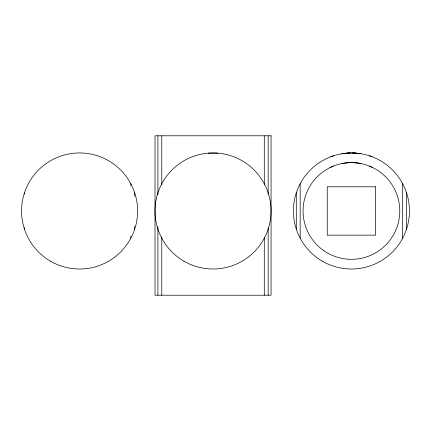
<?xml version="1.0" encoding="UTF-8"?>
<svg xmlns="http://www.w3.org/2000/svg" width="431" height="431" viewBox="0 0 431 431"><rect width="100%" height="100%" fill="white"/><g stroke="black" fill="none" stroke-linecap="round" stroke-linejoin="round"><path stroke-width="0.65" d="M330.679 167.293L333.513 166.059M330.647 156.792L333.513 155.78M341.988 163.548L344.256 163.155M341.799 153.754L348.178 153.037L354.492 153.027M344.584 163.107L348.544 162.702M346.68 162.853L348.156 162.729M208.211 153.15L217.87 153.15M346.68 153.14L348.162 153.037M348.383 153.027L349.999 152.967M349.299 162.665L353.706 162.67M349.352 162.665L349.794 162.649M350.02 162.638L350.478 162.627M352.606 152.962L356.254 153.15M352.612 162.632L353.549 162.665M354.67 153.037L355.306 153.08M354.234 162.702L355.306 162.773M355.446 153.086L361.081 153.759M354.686 162.729L356.254 162.859M355.446 162.789L358.263 163.107M358.587 163.155L361.081 163.591M369.329 155.78L372.201 156.792M369.345 166.064L372.201 167.309M406.546 192.856L406.546 229.093M402.678 183.773L402.678 238.176M300.165 183.773L300.165 238.176M296.296 192.856L296.296 229.093M268.163 135.792L268.163 194.311M268.163 227.945L268.163 295.208M264.295 135.792L264.295 184.894M264.295 237.362L264.295 295.208M161.781 135.792L161.781 184.894M161.781 236.689L161.781 295.208M157.913 135.792L157.913 194.984M157.913 226.598L157.913 295.208M134.704 192.856L134.704 196.213M134.704 226.41L134.704 229.093M130.835 183.773L130.835 185.788M130.835 236.161L130.835 238.176M24.454 192.856L24.454 194.198M24.454 227.751L24.454 229.093M271.067 135.792L155.009 135.792L155.009 295.208L271.067 295.208L271.067 135.792M375.6 186.795L327.242 186.795L327.242 235.154L375.6 235.154L375.6 186.795M184.026 261.229A58.029 58.029 0 0 0 271.067 210.975A58.029 58.029 0 0 0 184.026 160.72A58.029 58.029 0 0 0 184.026 261.229M50.562 261.229A58.029 58.029 0 0 0 137.602 210.975A58.029 58.029 0 0 0 50.562 160.72A58.029 58.029 0 0 0 50.562 261.229M322.41 261.229A58.029 58.029 0 0 0 409.45 210.975A58.029 58.029 0 0 0 322.41 160.72A58.029 58.029 0 0 0 322.41 261.229M323.579 250.508A48.358 48.358 0 0 0 399.585 215.322A48.358 48.358 0 0 0 331.105 167.093A48.358 48.358 0 0 0 323.579 250.508"/></g></svg>
